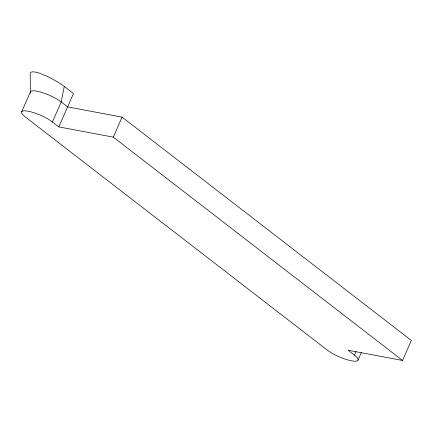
<?xml version="1.0" encoding="UTF-8"?>
<svg xmlns="http://www.w3.org/2000/svg" width="433" height="433" viewBox="0 0 433 433"><rect width="100%" height="100%" fill="white"/><g stroke="black" fill="none" stroke-linecap="round" stroke-linejoin="round"><path stroke-width="0.65" d="M21.65 111.806L30.44 91.785L30.18 73.718L30.57 72.371L32.323 71.808L35.327 72.062L39.376 73.128L49.443 77.339L59.835 83.298L64.263 86.448L61.21 101.961L52.425 121.982L58.807 126.907L113.294 137.142L402.56 360.473L411.35 340.452L122.079 117.121L67.591 106.886L61.21 101.961A18.771 4.509 23.7 0 0 40.843 92.132A18.771 4.509 23.7 0 0 30.478 93.079M58.807 126.907L73.453 93.539L64.263 86.448M113.294 137.142L122.079 117.121M52.425 121.982A18.771 4.509 23.7 0 0 28.167 111.211A18.771 4.509 23.7 0 0 25.179 116.861L327.213 350.043A18.771 4.509 23.7 0 0 351.472 360.813A18.771 4.509 23.7 0 0 354.454 355.163L356.056 351.52M357.988 360.218L361.447 352.332M402.56 360.473L348.072 350.232L354.454 355.163"/></g></svg>
